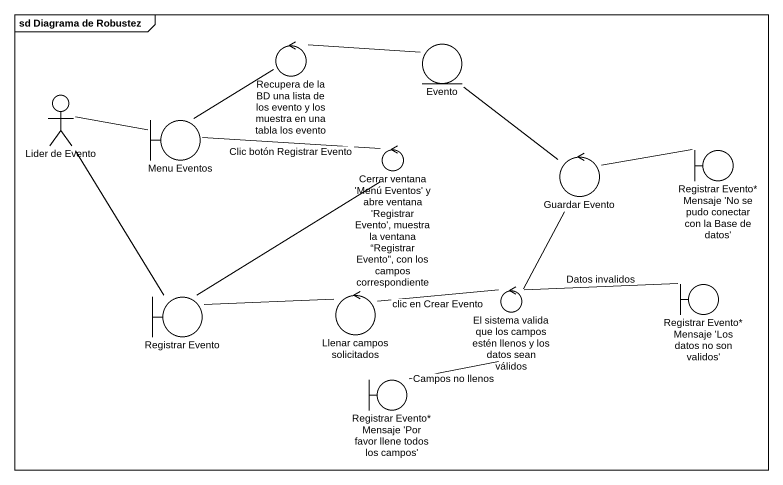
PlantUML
@startuml
mainframe sd Diagrama de Robustez
control "Recupera de la BD una lista de los evento y los muestra en una tabla los evento" as Recupera_de_la_BD_una_lista
entity Evento
actor "Lider de Evento" as Lider_de_Evento
boundary "Menu Eventos" as Menu_Eventos
control "Cerrar ventana 'Menú Eventos' y abre ventana 'Registrar Evento', muestra la ventana “Registrar Evento”, con los campos correspondiente" as Cerrar_ventana_Menú_Eventos
control "Guardar Evento" as Guardar_Evento
boundary "Registrar Evento* Mensaje 'No se pudo conectar con la Base de datos'" as Registrar_Evento_Mensaje_No
control "Llenar campos solicitados" as Llenar_campos_solicitados
control "El sistema valida que los campos estén llenos y los datos sean válidos" as El_sistema_valida_que_los
boundary "Registrar Evento* Mensaje 'Los datos no son validos'" as Registrar_Evento_Mensaje
boundary "Registrar Evento" as Registrar_Evento
boundary "Registrar Evento* Mensaje 'Por favor llene todos los campos'" as Registrar_Evento_Mensaje_2
Evento -left- Recupera_de_la_BD_una_lista
Lider_de_Evento -right- Menu_Eventos
Lider_de_Evento -- Registrar_Evento
Menu_Eventos -right- Recupera_de_la_BD_una_lista
Menu_Eventos -right- Cerrar_ventana_Menú_Eventos : Clic botón Registrar Evento
Cerrar_ventana_Menú_Eventos -left- Registrar_Evento
Guardar_Evento -up- Evento
Guardar_Evento -- El_sistema_valida_que_los
Registrar_Evento_Mensaje_No -left- Guardar_Evento
El_sistema_valida_que_los -left- Llenar_campos_solicitados : clic en Crear Evento
El_sistema_valida_que_los -right- Registrar_Evento_Mensaje : Datos invalidos
El_sistema_valida_que_los -- Registrar_Evento_Mensaje_2 : Campos no llenos
Registrar_Evento -right- Llenar_campos_solicitados
@enduml
